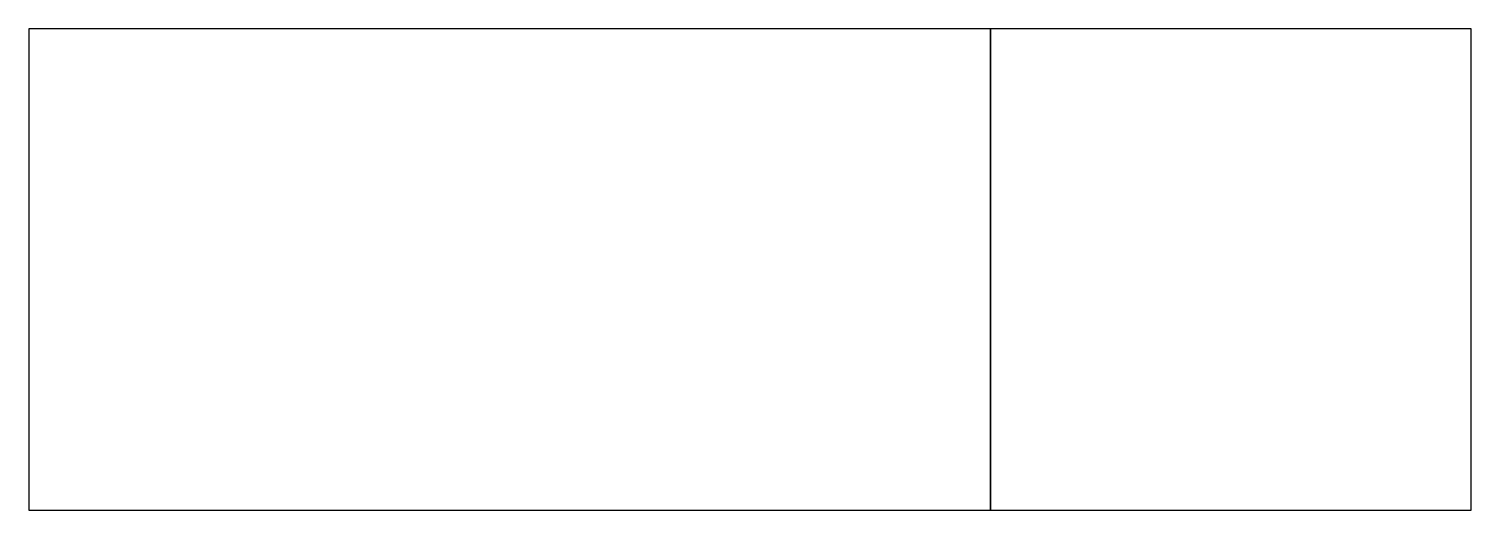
# Model space of a CAD drawing. Header units: millimetres. Extents: x 200 to 800, y 400 to 600.
import ezdxf

# ---------------------------------------------------------------- set-up
doc = ezdxf.new("R2010")
doc.units = ezdxf.units.MM
doc.layers.get('0').update_dxf_attribs({"linetype": 'CONTINUOUS'})

msp = doc.modelspace()

# ---------------------------------------------------------------- linework, layer by layer
for points in [[(600, 400), (600, 600), (200, 600), (200, 400)], [(800, 600), (600, 600), (600, 400), (800, 400)]]:
    msp.add_lwpolyline(points, close=True)

doc.saveas('drawing.dxf')
